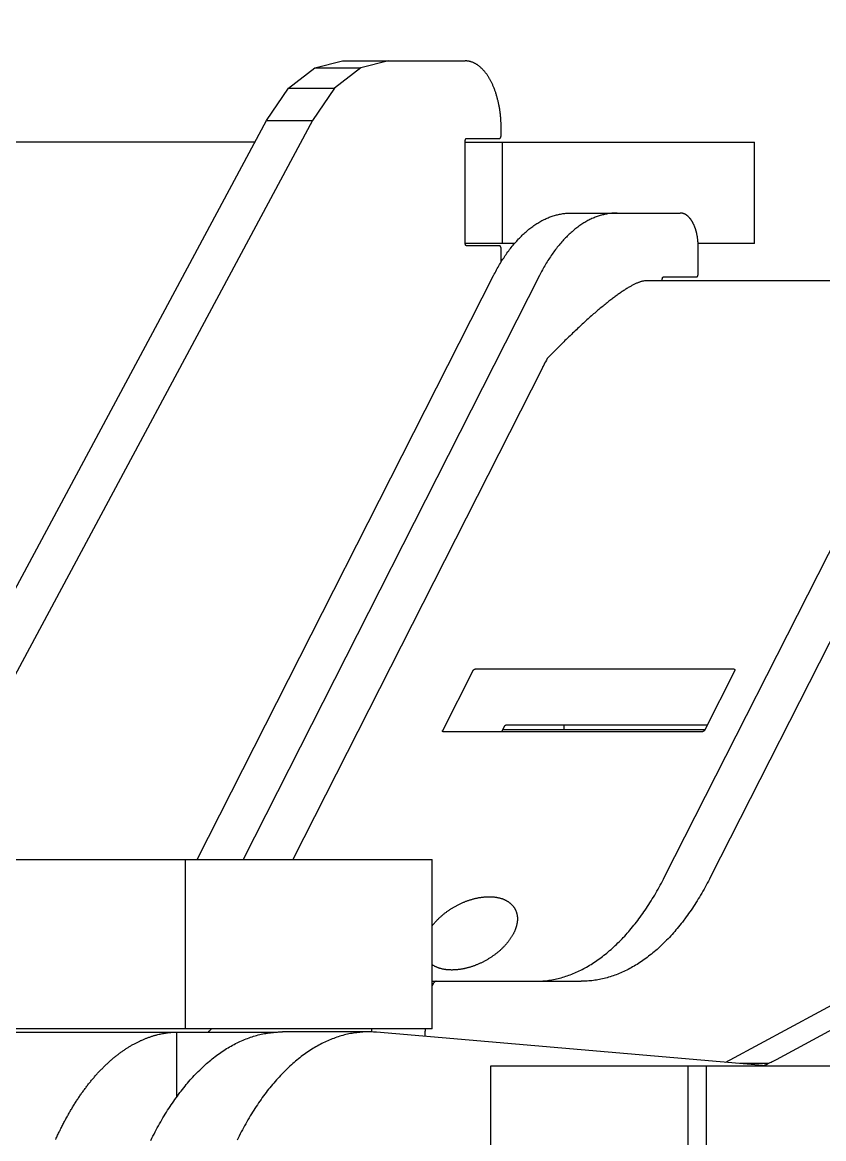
# Model space of a CAD drawing. Header units: millimetres. Extents: x 1084702 to 1166801, y 36632 to 124519.
# Drawn here: x 1098504.1 to 1098622.6, y 57922.3 to 58087.2 of the extents above; entities that cross this region are included whole.
import ezdxf

# ---------------------------------------------------------------- set-up
doc = ezdxf.new("R2010")
doc.units = ezdxf.units.MM
doc.header["$LTSCALE"] = 250
doc.linetypes.add('CENTER', pattern=[3, 2.5, -0.25, 0, -0.25])
doc.layers.get('0').update_dxf_attribs({"color": 255})

# ---------------------------------------------------------------- blocks, each defined once
blk = doc.blocks.new('PK65002M m platform_top')
at = {"linetype": 'Continuous'}
for p, q in [((-10454.72, 3438.67), (-10454.72, 3463.67)), ((-10452.02, 3438.67), (-10452.02, 3463.67)), ((-10422.87, 3457.97), (-10422.87, 3438.67)), ((-10376.48, 3443.27), (-10376.48, 3433.68)), ((-10454.72, 3438.67), (-10516.19, 3438.67)), ((-10502.57, 3417.49), (-10465.04, 3437.77)), ((-10458.26, 3437.77), (-10495.78, 3417.49)), ((-10463.91, 3438.33), (-10459.74, 3438.33)), ((-10463.61, 3438.67), (-10406.02, 3433.71)), ((-10452.02, 3438.67), (-10454.72, 3438.67)), ((-10422.87, 3438.67), (-10452.02, 3438.67)), ((-10414.22, 3433.18), (-10414.22, 3408.18)), ((-10414.22, 3433.18), (-10312.85, 3433.18)), ((-10404.82, 3433.66), (-10392.1, 3433.66)), ((-10283.5, 3433.68), (-10391.37, 3433.68)), ((-10377.8, 3433.18), (-10377.8, 3408.18)), ((-10414.22, 3426.18), (-10436.22, 3426.18)), ((-10500.45, 3321.92), (-10455.36, 3410.76)), ((-10448.57, 3410.76), (-10493.66, 3321.92)), ((-10430.46, 3335.62), (-10393.63, 3408.18)), ((-10430.07, 3321.92), (-10386.29, 3408.18)), ((-10379.51, 3408.18), (-10423.29, 3321.92)), ((-10312.85, 3408.18), (-10414.22, 3408.18)), ((-10396.52, 3299), (-10347.04, 3391.25)), ((-10340.26, 3391.25), (-10389.74, 3299)), ((-10458.94, 3380.26), (-10454.45, 3389.11)), ((-10454.83, 3388.34), (-10425.22, 3388.34)), ((-10424.66, 3388.96), (-10454.52, 3388.96)), ((-10454.08, 3389.32), (-10415.92, 3389.32)), ((-10433.72, 3388.96), (-10433.72, 3388.34)), ((-10424.86, 3388.56), (-10424.47, 3389.32)), ((-10415.78, 3389.11), (-10420.27, 3380.26)), ((-10420.63, 3380.04), (-10458.79, 3380.04)), ((-10493.28, 3322.68), (-10446.53, 3322.68)), ((-10448.39, 3322.12), (-10453.27, 3322.12)), ((-10448.23, 3322.68), (-10448.23, 3322.42)), ((-10453.53, 3321.62), (-10453.53, 3317.67)), ((-10424.42, 3319.9), (-10424.42, 3318)), ((-10461.84, 3317.2), (-10461.84, 3302.2)), ((-10461.84, 3317.2), (-10453.52, 3317.2)), ((-10426.37, 3317.2), (-10419.12, 3317.2)), ((-10424.61, 3317.2), (-10424.61, 3302.2)), ((-10424.16, 3317.5), (-10419.28, 3317.5)), ((-10419.12, 3317.2), (-10419.12, 3301.95)), ((-10434.77, 3312.67), (-10450.88, 3312.67)), ((-10419.12, 3302.2), (-10461.84, 3302.2)), ((-10388.02, 3302.2), (-10338.25, 3302.2)), ((-10424.42, 3301.15), (-10424.42, 3300.2)), ((-10419.28, 3301.65), (-10424.16, 3301.65)), ((-10399.8, 3294.25), (-10396.52, 3299)), ((-10389.74, 3299), (-10396.52, 3299)), ((-10389.74, 3299), (-10393.01, 3294.25)), ((-10403.68, 3291.22), (-10399.8, 3294.25)), ((-10393.01, 3294.25), (-10399.8, 3294.25)), ((-10393.01, 3294.25), (-10396.89, 3291.22)), ((-10407.77, 3290.2), (-10403.68, 3291.22)), ((-10396.89, 3291.22), (-10403.68, 3291.22)), ((-10396.89, 3291.22), (-10400.99, 3290.2)), ((-10400.99, 3290.2), (-10419.12, 3290.2))]:
    blk.add_line(p, q, dxfattribs=at)
for points in [[(-10404.82, 3433.66), (-10404.66, 3433.66), (-10404.43, 3433.66), (-10404.2, 3433.67), (-10403.98, 3433.68), (-10403.75, 3433.7), (-10403.52, 3433.72), (-10403.29, 3433.74), (-10403.07, 3433.77), (-10402.84, 3433.8), (-10402.61, 3433.83), (-10402.39, 3433.87), (-10402.16, 3433.91), (-10401.93, 3433.95), (-10401.71, 3434), (-10401.48, 3434.05), (-10401.25, 3434.11), (-10401.03, 3434.17), (-10400.8, 3434.23), (-10400.58, 3434.3), (-10400.35, 3434.37), (-10400.13, 3434.45), (-10399.9, 3434.52), (-10399.68, 3434.61), (-10399.46, 3434.69), (-10399.23, 3434.78), (-10399.01, 3434.87), (-10398.79, 3434.97), (-10398.57, 3435.07), (-10398.35, 3435.17), (-10398.13, 3435.28), (-10397.91, 3435.39), (-10397.69, 3435.5), (-10397.47, 3435.62), (-10397.25, 3435.74), (-10397.03, 3435.87), (-10396.81, 3435.99), (-10396.59, 3436.13), (-10396.38, 3436.26), (-10396.16, 3436.4), (-10395.95, 3436.54), (-10395.73, 3436.69), (-10395.52, 3436.84), (-10395.3, 3436.99), (-10395.09, 3437.15), (-10394.88, 3437.31), (-10394.67, 3437.47), (-10394.46, 3437.64), (-10394.25, 3437.81), (-10394.04, 3437.98), (-10393.83, 3438.16), (-10393.62, 3438.34), (-10393.42, 3438.52), (-10393.21, 3438.71), (-10393.01, 3438.9), (-10392.8, 3439.09), (-10392.6, 3439.29), (-10392.4, 3439.49), (-10392.2, 3439.69), (-10392, 3439.9), (-10391.8, 3440.11), (-10391.6, 3440.32), (-10391.4, 3440.54), (-10391.21, 3440.76), (-10391.01, 3440.98), (-10390.82, 3441.21), (-10390.62, 3441.43), (-10390.43, 3441.67), (-10390.24, 3441.9), (-10390.05, 3442.14), (-10389.86, 3442.38), (-10389.68, 3442.62), (-10389.49, 3442.87), (-10389.31, 3443.12), (-10389.12, 3443.37), (-10388.94, 3443.63), (-10388.76, 3443.89), (-10388.58, 3444.15), (-10388.4, 3444.42), (-10388.22, 3444.68), (-10388.04, 3444.95), (-10387.87, 3445.23), (-10387.69, 3445.5), (-10387.52, 3445.78), (-10387.35, 3446.07), (-10387.18, 3446.35), (-10387.01, 3446.64), (-10386.84, 3446.93), (-10386.67, 3447.22), (-10386.51, 3447.52), (-10386.34, 3447.82), (-10386.18, 3448.12), (-10386.02, 3448.42), (-10385.86, 3448.73), (-10385.7, 3449.04), (-10385.54, 3449.35), (-10385.39, 3449.66)], [(-10372.66, 3449.68), (-10372.81, 3449.37), (-10372.97, 3449.06), (-10373.13, 3448.75), (-10373.29, 3448.44), (-10373.45, 3448.14), (-10373.61, 3447.84), (-10373.77, 3447.54), (-10373.94, 3447.24), (-10374.11, 3446.95), (-10374.27, 3446.66), (-10374.44, 3446.37), (-10374.61, 3446.08), (-10374.79, 3445.8), (-10374.96, 3445.52), (-10375.13, 3445.24), (-10375.31, 3444.97), (-10375.49, 3444.7), (-10375.67, 3444.43), (-10375.85, 3444.16), (-10376.03, 3443.9), (-10376.21, 3443.64), (-10376.39, 3443.39), (-10376.58, 3443.13), (-10376.76, 3442.88), (-10376.95, 3442.63), (-10377.14, 3442.39), (-10377.33, 3442.15), (-10377.52, 3441.91), (-10377.71, 3441.67), (-10377.9, 3441.44), (-10378.09, 3441.21), (-10378.29, 3440.98), (-10378.48, 3440.76), (-10378.68, 3440.54), (-10378.88, 3440.33), (-10379.07, 3440.11), (-10379.27, 3439.9), (-10379.47, 3439.7), (-10379.67, 3439.49), (-10379.88, 3439.29), (-10380.08, 3439.1), (-10380.28, 3438.9), (-10380.49, 3438.71), (-10380.69, 3438.53), (-10380.9, 3438.34), (-10381.1, 3438.16), (-10381.31, 3437.99), (-10381.52, 3437.81), (-10381.73, 3437.64), (-10381.94, 3437.48), (-10382.15, 3437.31), (-10382.36, 3437.15), (-10382.57, 3437), (-10382.79, 3436.84), (-10383, 3436.7), (-10383.21, 3436.55), (-10383.43, 3436.41), (-10383.64, 3436.27), (-10383.86, 3436.13), (-10384.08, 3436), (-10384.3, 3435.87), (-10384.51, 3435.75), (-10384.73, 3435.63), (-10384.95, 3435.51), (-10385.17, 3435.39), (-10385.39, 3435.28), (-10385.61, 3435.18), (-10385.83, 3435.07), (-10386.05, 3434.97), (-10386.28, 3434.88), (-10386.5, 3434.78), (-10386.72, 3434.7), (-10386.95, 3434.61), (-10387.17, 3434.53), (-10387.39, 3434.45), (-10387.62, 3434.38), (-10387.84, 3434.3), (-10388.07, 3434.24), (-10388.29, 3434.17), (-10388.52, 3434.11), (-10388.75, 3434.06), (-10388.97, 3434.01), (-10389.2, 3433.96), (-10389.43, 3433.91), (-10389.65, 3433.87), (-10389.88, 3433.83), (-10390.11, 3433.8), (-10390.34, 3433.77), (-10390.56, 3433.74), (-10390.79, 3433.72), (-10391.02, 3433.7), (-10391.25, 3433.68), (-10391.48, 3433.67), (-10391.71, 3433.66), (-10391.93, 3433.66), (-10392.1, 3433.66)], [(-10358.61, 3449.53), (-10358.68, 3449.38), (-10358.75, 3449.23), (-10358.82, 3449.08), (-10358.89, 3448.93), (-10358.96, 3448.78), (-10359.03, 3448.64), (-10359.1, 3448.49), (-10359.17, 3448.34), (-10359.24, 3448.2), (-10359.31, 3448.05), (-10359.38, 3447.91), (-10359.45, 3447.76), (-10359.53, 3447.62), (-10359.6, 3447.47), (-10359.67, 3447.33), (-10359.75, 3447.19), (-10359.82, 3447.05), (-10359.89, 3446.91), (-10359.97, 3446.77), (-10360.04, 3446.63), (-10360.12, 3446.49), (-10360.19, 3446.35), (-10360.27, 3446.21), (-10360.35, 3446.07), (-10360.42, 3445.94), (-10360.5, 3445.8), (-10360.58, 3445.66), (-10360.65, 3445.53), (-10360.73, 3445.4), (-10360.81, 3445.26), (-10360.89, 3445.13), (-10360.97, 3445), (-10361.04, 3444.87), (-10361.12, 3444.74), (-10361.2, 3444.61), (-10361.28, 3444.48), (-10361.36, 3444.35), (-10361.44, 3444.22), (-10361.52, 3444.09), (-10361.61, 3443.96), (-10361.69, 3443.84), (-10361.77, 3443.71), (-10361.85, 3443.59), (-10361.93, 3443.46), (-10362.02, 3443.34), (-10362.1, 3443.22), (-10362.18, 3443.1), (-10362.27, 3442.97), (-10362.35, 3442.85), (-10362.43, 3442.73), (-10362.52, 3442.62), (-10362.6, 3442.5), (-10362.69, 3442.38), (-10362.77, 3442.26), (-10362.86, 3442.15), (-10362.94, 3442.03), (-10363.03, 3441.91), (-10363.11, 3441.8), (-10363.2, 3441.69), (-10363.29, 3441.57), (-10363.37, 3441.46), (-10363.46, 3441.35), (-10363.55, 3441.24), (-10363.64, 3441.13), (-10363.73, 3441.02), (-10363.81, 3440.91), (-10363.9, 3440.8), (-10363.99, 3440.7), (-10364.08, 3440.59), (-10364.17, 3440.48), (-10364.26, 3440.38), (-10364.35, 3440.28), (-10364.44, 3440.17), (-10364.53, 3440.07), (-10364.62, 3439.97), (-10364.71, 3439.87), (-10364.8, 3439.77), (-10364.89, 3439.67), (-10364.98, 3439.57), (-10365.08, 3439.47), (-10365.17, 3439.37), (-10365.26, 3439.28), (-10365.35, 3439.18), (-10365.45, 3439.09), (-10365.54, 3438.99), (-10365.63, 3438.9), (-10365.73, 3438.81), (-10365.82, 3438.71), (-10365.91, 3438.62), (-10366.01, 3438.53), (-10366.1, 3438.44), (-10366.19, 3438.35), (-10366.29, 3438.27), (-10366.38, 3438.18), (-10366.48, 3438.09), (-10366.57, 3438.01), (-10366.67, 3437.92), (-10366.77, 3437.84), (-10366.86, 3437.76), (-10366.96, 3437.67), (-10367.05, 3437.59), (-10367.15, 3437.51), (-10367.25, 3437.43), (-10367.34, 3437.35), (-10367.44, 3437.27), (-10367.54, 3437.2), (-10367.63, 3437.12), (-10367.73, 3437.04), (-10367.83, 3436.97), (-10367.93, 3436.89), (-10368.03, 3436.82), (-10368.12, 3436.75), (-10368.22, 3436.67), (-10368.32, 3436.6), (-10368.42, 3436.53), (-10368.52, 3436.46), (-10368.62, 3436.4), (-10368.72, 3436.33), (-10368.82, 3436.26), (-10368.92, 3436.19), (-10369.02, 3436.13), (-10369.12, 3436.06), (-10369.22, 3436), (-10369.32, 3435.94), (-10369.42, 3435.88), (-10369.52, 3435.82), (-10369.62, 3435.75), (-10369.72, 3435.7), (-10369.82, 3435.64), (-10369.92, 3435.58), (-10370.02, 3435.52), (-10370.12, 3435.47), (-10370.22, 3435.41), (-10370.33, 3435.36), (-10370.43, 3435.3), (-10370.53, 3435.25), (-10370.63, 3435.2), (-10370.73, 3435.15), (-10370.83, 3435.1), (-10370.94, 3435.05), (-10371.04, 3435), (-10371.14, 3434.95), (-10371.24, 3434.91), (-10371.35, 3434.86), (-10371.45, 3434.81), (-10371.55, 3434.77), (-10371.66, 3434.73), (-10371.76, 3434.69), (-10371.86, 3434.64), (-10371.97, 3434.6), (-10372.07, 3434.56), (-10372.17, 3434.52), (-10372.28, 3434.49), (-10372.38, 3434.45), (-10372.49, 3434.41), (-10372.59, 3434.38), (-10372.69, 3434.34), (-10372.8, 3434.31)], [(-10465.04, 3437.77), (-10464.85, 3437.87), (-10464.67, 3437.97), (-10464.48, 3438.06), (-10464.29, 3438.16), (-10464.1, 3438.25), (-10463.91, 3438.33)], [(-10463.91, 3438.33), (-10463.78, 3438.4), (-10463.65, 3438.46), (-10463.52, 3438.52), (-10463.4, 3438.58), (-10463.28, 3438.64)], [(-10457.53, 3438.14), (-10457.69, 3438.06), (-10457.88, 3437.97), (-10458.07, 3437.87), (-10458.26, 3437.77)], [(-10413.18, 3433.18), (-10413.18, 3433.26), (-10413.17, 3433.38), (-10413.17, 3433.51), (-10413.16, 3433.63), (-10413.15, 3433.76), (-10413.15, 3433.88), (-10413.14, 3434.01), (-10413.14, 3434.13), (-10413.13, 3434.26), (-10413.13, 3434.32)], [(-10373.53, 3434.1), (-10373.71, 3434.05), (-10373.88, 3434.01), (-10374.04, 3433.97), (-10374.2, 3433.94), (-10374.36, 3433.9), (-10374.52, 3433.87), (-10374.67, 3433.85), (-10374.83, 3433.82), (-10374.98, 3433.79), (-10375.14, 3433.77), (-10375.29, 3433.75), (-10375.44, 3433.73), (-10375.59, 3433.72), (-10375.74, 3433.71), (-10375.89, 3433.7), (-10376.04, 3433.69), (-10376.19, 3433.68), (-10376.33, 3433.68), (-10376.48, 3433.68)], [(-10372.8, 3434.31), (-10372.9, 3434.28), (-10373.01, 3434.24), (-10373.11, 3434.21), (-10373.22, 3434.18), (-10373.32, 3434.15), (-10373.43, 3434.12), (-10373.53, 3434.1)], [(-10406.02, 3433.71), (-10405.8, 3433.69), (-10405.57, 3433.68), (-10405.34, 3433.67), (-10405.11, 3433.66), (-10404.89, 3433.66), (-10404.82, 3433.66)], [(-10405.28, 3433.66), (-10405.29, 3433.51), (-10405.29, 3433.39), (-10405.3, 3433.27), (-10405.3, 3433.18)], [(-10381.65, 3433.18), (-10381.64, 3433.19), (-10381.55, 3433.27), (-10381.46, 3433.36), (-10381.37, 3433.44), (-10381.28, 3433.53), (-10381.19, 3433.61), (-10381.11, 3433.68)], [(-10455.36, 3410.76), (-10455.2, 3411.07), (-10455.04, 3411.38), (-10454.88, 3411.68), (-10454.71, 3411.98), (-10454.55, 3412.28), (-10454.39, 3412.58), (-10454.22, 3412.87), (-10454.05, 3413.16), (-10453.88, 3413.45), (-10453.71, 3413.73), (-10453.54, 3414.01), (-10453.37, 3414.29), (-10453.2, 3414.57), (-10453.02, 3414.84), (-10452.84, 3415.11), (-10452.67, 3415.38), (-10452.49, 3415.65), (-10452.31, 3415.91), (-10452.12, 3416.17), (-10451.94, 3416.42), (-10451.76, 3416.68), (-10451.57, 3416.93), (-10451.39, 3417.17), (-10451.2, 3417.42), (-10451.01, 3417.66), (-10450.82, 3417.9), (-10450.63, 3418.13), (-10450.44, 3418.36), (-10450.25, 3418.59), (-10450.06, 3418.82), (-10449.86, 3419.04), (-10449.67, 3419.26), (-10449.47, 3419.48), (-10449.27, 3419.69), (-10449.07, 3419.9), (-10448.87, 3420.11), (-10448.67, 3420.31), (-10448.47, 3420.51), (-10448.27, 3420.71), (-10448.07, 3420.9), (-10447.86, 3421.09), (-10447.66, 3421.28), (-10447.45, 3421.46), (-10447.25, 3421.64), (-10447.04, 3421.82), (-10446.83, 3421.99), (-10446.62, 3422.16), (-10446.41, 3422.33), (-10446.2, 3422.49), (-10445.99, 3422.65), (-10445.78, 3422.81), (-10445.57, 3422.96), (-10445.35, 3423.11), (-10445.14, 3423.26), (-10444.93, 3423.4), (-10444.71, 3423.54), (-10444.5, 3423.68), (-10444.28, 3423.81), (-10444.06, 3423.94), (-10443.84, 3424.06), (-10443.63, 3424.18), (-10443.41, 3424.3), (-10443.19, 3424.42), (-10442.97, 3424.53), (-10442.75, 3424.64), (-10442.53, 3424.74), (-10442.31, 3424.84), (-10442.09, 3424.94), (-10441.86, 3425.03), (-10441.64, 3425.12), (-10441.42, 3425.21), (-10441.19, 3425.29), (-10440.97, 3425.37), (-10440.75, 3425.44), (-10440.52, 3425.51), (-10440.3, 3425.58), (-10440.07, 3425.65), (-10439.85, 3425.71), (-10439.62, 3425.76), (-10439.4, 3425.82), (-10439.17, 3425.87), (-10438.94, 3425.91), (-10438.72, 3425.95), (-10438.49, 3425.99), (-10438.27, 3426.03), (-10438.04, 3426.06), (-10437.81, 3426.09), (-10437.58, 3426.11), (-10437.36, 3426.13), (-10437.13, 3426.15), (-10436.9, 3426.16), (-10436.68, 3426.17), (-10436.45, 3426.17), (-10436.22, 3426.18)], [(-10429.44, 3426.18), (-10429.66, 3426.17), (-10429.89, 3426.17), (-10430.12, 3426.16), (-10430.34, 3426.15), (-10430.57, 3426.13), (-10430.8, 3426.11), (-10431.02, 3426.09), (-10431.25, 3426.06), (-10431.48, 3426.03), (-10431.7, 3425.99), (-10431.93, 3425.95), (-10432.15, 3425.91), (-10432.38, 3425.87), (-10432.61, 3425.82), (-10432.83, 3425.76), (-10433.06, 3425.71), (-10433.28, 3425.65), (-10433.51, 3425.58), (-10433.73, 3425.52), (-10433.95, 3425.44), (-10434.18, 3425.37), (-10434.4, 3425.29), (-10434.62, 3425.21), (-10434.84, 3425.12), (-10435.07, 3425.03), (-10435.29, 3424.94), (-10435.51, 3424.85), (-10435.73, 3424.75), (-10435.95, 3424.64), (-10436.17, 3424.53), (-10436.39, 3424.42), (-10436.61, 3424.31), (-10436.83, 3424.19), (-10437.05, 3424.07), (-10437.26, 3423.95), (-10437.48, 3423.82), (-10437.7, 3423.68), (-10437.91, 3423.55), (-10438.13, 3423.41), (-10438.34, 3423.27), (-10438.56, 3423.12), (-10438.77, 3422.97), (-10438.98, 3422.82), (-10439.19, 3422.66), (-10439.4, 3422.5), (-10439.61, 3422.34), (-10439.82, 3422.17), (-10440.03, 3422), (-10440.24, 3421.83), (-10440.45, 3421.65), (-10440.65, 3421.47), (-10440.86, 3421.29), (-10441.07, 3421.1), (-10441.27, 3420.91), (-10441.47, 3420.72), (-10441.67, 3420.52), (-10441.88, 3420.32), (-10442.08, 3420.12), (-10442.28, 3419.91), (-10442.47, 3419.7), (-10442.67, 3419.49), (-10442.87, 3419.27), (-10443.06, 3419.05), (-10443.26, 3418.83), (-10443.45, 3418.61), (-10443.65, 3418.38), (-10443.84, 3418.15), (-10444.03, 3417.91), (-10444.22, 3417.67), (-10444.41, 3417.43), (-10444.59, 3417.19), (-10444.78, 3416.94), (-10444.97, 3416.69), (-10445.15, 3416.43), (-10445.33, 3416.18), (-10445.51, 3415.92), (-10445.69, 3415.66), (-10445.87, 3415.39), (-10446.05, 3415.12), (-10446.23, 3414.85), (-10446.41, 3414.58), (-10446.58, 3414.3), (-10446.75, 3414.02), (-10446.92, 3413.74), (-10447.1, 3413.45), (-10447.26, 3413.16), (-10447.43, 3412.87), (-10447.6, 3412.58), (-10447.77, 3412.28), (-10447.93, 3411.98), (-10448.09, 3411.68), (-10448.25, 3411.38), (-10448.41, 3411.07), (-10448.57, 3410.76)], [(-10414.83, 3426.18), (-10414.81, 3426.18), (-10414.79, 3426.18), (-10414.77, 3426.18), (-10414.74, 3426.19), (-10414.72, 3426.2), (-10414.7, 3426.21), (-10414.68, 3426.22), (-10414.65, 3426.23), (-10414.63, 3426.24), (-10414.61, 3426.26), (-10414.59, 3426.28), (-10414.57, 3426.3), (-10414.54, 3426.32), (-10414.52, 3426.34), (-10414.5, 3426.36), (-10414.48, 3426.39), (-10414.46, 3426.42), (-10414.43, 3426.44), (-10414.41, 3426.47), (-10414.39, 3426.51), (-10414.37, 3426.54), (-10414.35, 3426.58), (-10414.33, 3426.61), (-10414.31, 3426.65), (-10414.28, 3426.69), (-10414.26, 3426.73), (-10414.24, 3426.78), (-10414.22, 3426.82), (-10414.22, 3426.83)], [(-10426.45, 3415.47), (-10426.47, 3415.5), (-10426.5, 3415.56), (-10426.53, 3415.61), (-10426.55, 3415.67), (-10426.58, 3415.73), (-10426.6, 3415.79), (-10426.62, 3415.85), (-10426.65, 3415.91), (-10426.67, 3415.97), (-10426.69, 3416.03), (-10426.7, 3416.09), (-10426.72, 3416.15), (-10426.74, 3416.22), (-10426.75, 3416.28), (-10426.76, 3416.35), (-10426.77, 3416.41), (-10426.78, 3416.48), (-10426.79, 3416.54), (-10426.8, 3416.61), (-10426.81, 3416.68), (-10426.81, 3416.75), (-10426.81, 3416.81), (-10426.82, 3416.88), (-10426.82, 3416.95), (-10426.82, 3417.02), (-10426.81, 3417.09), (-10426.81, 3417.16), (-10426.81, 3417.23), (-10426.8, 3417.3), (-10426.79, 3417.38), (-10426.78, 3417.45), (-10426.77, 3417.52), (-10426.76, 3417.59), (-10426.75, 3417.66), (-10426.74, 3417.73), (-10426.72, 3417.81), (-10426.7, 3417.88), (-10426.69, 3417.95), (-10426.67, 3418.02), (-10426.65, 3418.1), (-10426.62, 3418.17), (-10426.6, 3418.25), (-10426.58, 3418.32), (-10426.55, 3418.4), (-10426.52, 3418.47), (-10426.5, 3418.55), (-10426.47, 3418.62), (-10426.43, 3418.7), (-10426.4, 3418.77), (-10426.37, 3418.85), (-10426.33, 3418.92), (-10426.3, 3419), (-10426.26, 3419.08), (-10426.22, 3419.15), (-10426.18, 3419.23), (-10426.14, 3419.3), (-10426.1, 3419.38), (-10426.06, 3419.45), (-10426.01, 3419.53), (-10425.96, 3419.6), (-10425.92, 3419.68), (-10425.87, 3419.75), (-10425.82, 3419.83), (-10425.77, 3419.9), (-10425.72, 3419.97), (-10425.67, 3420.05), (-10425.61, 3420.12), (-10425.56, 3420.2), (-10425.5, 3420.27), (-10425.45, 3420.34), (-10425.39, 3420.42), (-10425.33, 3420.49), (-10425.27, 3420.56), (-10425.21, 3420.63), (-10425.15, 3420.7), (-10425.08, 3420.78), (-10425.02, 3420.85), (-10424.96, 3420.92), (-10424.89, 3420.99), (-10424.82, 3421.06), (-10424.75, 3421.13), (-10424.69, 3421.2), (-10424.62, 3421.27), (-10424.54, 3421.34), (-10424.47, 3421.41), (-10424.4, 3421.47), (-10424.33, 3421.54), (-10424.25, 3421.61), (-10424.17, 3421.68), (-10424.1, 3421.74), (-10424.02, 3421.81), (-10423.94, 3421.87), (-10423.86, 3421.94), (-10423.78, 3422), (-10423.7, 3422.07), (-10423.62, 3422.13), (-10423.54, 3422.19), (-10423.46, 3422.25), (-10423.38, 3422.31), (-10423.29, 3422.37), (-10423.21, 3422.43), (-10423.12, 3422.49), (-10423.04, 3422.55), (-10422.95, 3422.61), (-10422.87, 3422.66), (-10422.78, 3422.72), (-10422.69, 3422.77), (-10422.61, 3422.83), (-10422.52, 3422.88), (-10422.43, 3422.94), (-10422.34, 3422.99), (-10422.25, 3423.04), (-10422.16, 3423.09), (-10422.07, 3423.14), (-10421.97, 3423.19), (-10421.88, 3423.24), (-10421.79, 3423.29), (-10421.7, 3423.34), (-10421.6, 3423.38), (-10421.51, 3423.43), (-10421.41, 3423.48), (-10421.32, 3423.52), (-10421.23, 3423.56), (-10421.13, 3423.61), (-10421.03, 3423.65), (-10420.94, 3423.69), (-10420.84, 3423.73), (-10420.75, 3423.77), (-10420.65, 3423.8), (-10420.56, 3423.84), (-10420.46, 3423.88), (-10420.37, 3423.91), (-10420.27, 3423.94), (-10420.18, 3423.98), (-10420.08, 3424.01), (-10419.98, 3424.04), (-10419.89, 3424.07), (-10419.79, 3424.1), (-10419.7, 3424.13), (-10419.6, 3424.16), (-10419.5, 3424.18), (-10419.41, 3424.21), (-10419.31, 3424.23), (-10419.21, 3424.26), (-10419.12, 3424.28), (-10419.02, 3424.3), (-10418.93, 3424.32), (-10418.83, 3424.34), (-10418.74, 3424.36), (-10418.64, 3424.38), (-10418.55, 3424.39), (-10418.45, 3424.41), (-10418.36, 3424.42), (-10418.26, 3424.44), (-10418.17, 3424.45), (-10418.08, 3424.46), (-10417.98, 3424.47), (-10417.89, 3424.48), (-10417.8, 3424.49), (-10417.71, 3424.49), (-10417.62, 3424.5), (-10417.53, 3424.51), (-10417.44, 3424.51), (-10417.35, 3424.51), (-10417.26, 3424.51), (-10417.17, 3424.52), (-10417.08, 3424.52), (-10417, 3424.51), (-10416.91, 3424.51), (-10416.82, 3424.51), (-10416.74, 3424.5), (-10416.65, 3424.5), (-10416.56, 3424.49), (-10416.48, 3424.48), (-10416.4, 3424.48), (-10416.31, 3424.47), (-10416.23, 3424.46), (-10416.15, 3424.44), (-10416.07, 3424.43), (-10415.99, 3424.42), (-10415.91, 3424.4), (-10415.83, 3424.39), (-10415.75, 3424.37), (-10415.67, 3424.35), (-10415.6, 3424.33), (-10415.52, 3424.31), (-10415.45, 3424.29), (-10415.37, 3424.27), (-10415.3, 3424.25), (-10415.23, 3424.22), (-10415.16, 3424.2), (-10415.09, 3424.17), (-10415.02, 3424.15), (-10414.95, 3424.12), (-10414.89, 3424.09), (-10414.82, 3424.06), (-10414.76, 3424.03), (-10414.69, 3424), (-10414.63, 3423.97)], [(-10414.63, 3423.97), (-10414.57, 3423.93), (-10414.5, 3423.9), (-10414.44, 3423.86), (-10414.39, 3423.83), (-10414.33, 3423.79)], [(-10414.33, 3423.79), (-10414.27, 3423.75), (-10414.22, 3423.71)], [(-10414.22, 3418), (-10414.27, 3417.93), (-10414.33, 3417.86), (-10414.39, 3417.78), (-10414.45, 3417.71), (-10414.51, 3417.64), (-10414.57, 3417.57), (-10414.63, 3417.49), (-10414.69, 3417.42), (-10414.76, 3417.35), (-10414.82, 3417.28), (-10414.89, 3417.21), (-10414.95, 3417.14), (-10415.02, 3417.07), (-10415.09, 3417), (-10415.16, 3416.93), (-10415.23, 3416.86), (-10415.3, 3416.79), (-10415.38, 3416.73), (-10415.45, 3416.66), (-10415.53, 3416.59), (-10415.6, 3416.52), (-10415.68, 3416.46), (-10415.76, 3416.39), (-10415.83, 3416.33), (-10415.91, 3416.26), (-10415.99, 3416.2), (-10416.07, 3416.13), (-10416.15, 3416.07), (-10416.24, 3416.01), (-10416.32, 3415.95), (-10416.4, 3415.89), (-10416.48, 3415.82), (-10416.57, 3415.77), (-10416.65, 3415.71), (-10416.74, 3415.65), (-10416.82, 3415.59), (-10416.91, 3415.53), (-10417, 3415.48), (-10417.08, 3415.42), (-10417.17, 3415.37), (-10417.26, 3415.32), (-10417.35, 3415.26), (-10417.44, 3415.21), (-10417.53, 3415.16), (-10417.62, 3415.11), (-10417.71, 3415.06), (-10417.8, 3415.01), (-10417.89, 3414.96), (-10417.99, 3414.91), (-10418.08, 3414.86), (-10418.17, 3414.81), (-10418.27, 3414.77), (-10418.36, 3414.72), (-10418.46, 3414.68), (-10418.55, 3414.64), (-10418.65, 3414.59), (-10418.74, 3414.55), (-10418.84, 3414.51), (-10418.93, 3414.47), (-10419.03, 3414.43), (-10419.12, 3414.4), (-10419.22, 3414.36), (-10419.31, 3414.32), (-10419.41, 3414.29), (-10419.5, 3414.25), (-10419.6, 3414.22), (-10419.7, 3414.19), (-10419.79, 3414.16), (-10419.89, 3414.13), (-10419.98, 3414.1), (-10420.08, 3414.07), (-10420.18, 3414.04), (-10420.27, 3414.02), (-10420.37, 3413.99), (-10420.47, 3413.97), (-10420.56, 3413.94), (-10420.66, 3413.92), (-10420.75, 3413.9), (-10420.85, 3413.88), (-10420.95, 3413.86), (-10421.04, 3413.84), (-10421.14, 3413.82), (-10421.23, 3413.81), (-10421.33, 3413.79), (-10421.42, 3413.78), (-10421.51, 3413.76), (-10421.61, 3413.75), (-10421.7, 3413.74), (-10421.79, 3413.73), (-10421.89, 3413.72), (-10421.98, 3413.71), (-10422.07, 3413.7), (-10422.16, 3413.7), (-10422.25, 3413.69), (-10422.34, 3413.69), (-10422.43, 3413.69), (-10422.52, 3413.68), (-10422.6, 3413.68), (-10422.69, 3413.68), (-10422.78, 3413.68), (-10422.87, 3413.69), (-10422.95, 3413.69), (-10423.04, 3413.69), (-10423.13, 3413.7), (-10423.21, 3413.71), (-10423.3, 3413.71), (-10423.38, 3413.72), (-10423.46, 3413.73), (-10423.55, 3413.74), (-10423.63, 3413.75), (-10423.71, 3413.77), (-10423.79, 3413.78), (-10423.87, 3413.8), (-10423.95, 3413.81), (-10424.03, 3413.83), (-10424.1, 3413.85), (-10424.18, 3413.87), (-10424.25, 3413.88), (-10424.33, 3413.91), (-10424.4, 3413.93), (-10424.47, 3413.95), (-10424.55, 3413.97), (-10424.62, 3414), (-10424.69, 3414.02), (-10424.75, 3414.05), (-10424.82, 3414.08), (-10424.89, 3414.11), (-10424.96, 3414.14), (-10425.02, 3414.17), (-10425.09, 3414.2), (-10425.15, 3414.23), (-10425.21, 3414.27), (-10425.27, 3414.3), (-10425.33, 3414.34), (-10425.39, 3414.37), (-10425.45, 3414.41)], [(-10425.45, 3414.41), (-10425.51, 3414.45), (-10425.56, 3414.49), (-10425.62, 3414.52), (-10425.67, 3414.57), (-10425.72, 3414.61), (-10425.77, 3414.65), (-10425.82, 3414.69), (-10425.87, 3414.74), (-10425.92, 3414.78), (-10425.97, 3414.83), (-10426.01, 3414.88), (-10426.06, 3414.92), (-10426.1, 3414.97), (-10426.14, 3415.02), (-10426.18, 3415.07), (-10426.22, 3415.12), (-10426.26, 3415.17), (-10426.3, 3415.23), (-10426.34, 3415.28), (-10426.37, 3415.33), (-10426.4, 3415.39), (-10426.44, 3415.44), (-10426.45, 3415.47)], [(-10454.45, 3389.11), (-10454.44, 3389.11), (-10454.44, 3389.12), (-10454.44, 3389.13), (-10454.43, 3389.13), (-10454.43, 3389.14), (-10454.42, 3389.15), (-10454.42, 3389.15), (-10454.41, 3389.16), (-10454.41, 3389.17), (-10454.4, 3389.17), (-10454.4, 3389.18), (-10454.39, 3389.18), (-10454.38, 3389.19), (-10454.38, 3389.2), (-10454.37, 3389.2), (-10454.36, 3389.21), (-10454.36, 3389.21), (-10454.35, 3389.22), (-10454.34, 3389.23), (-10454.34, 3389.23), (-10454.33, 3389.24), (-10454.32, 3389.24), (-10454.31, 3389.25), (-10454.31, 3389.25), (-10454.3, 3389.26), (-10454.29, 3389.26), (-10454.28, 3389.27), (-10454.27, 3389.27), (-10454.27, 3389.28), (-10454.26, 3389.28), (-10454.25, 3389.28), (-10454.24, 3389.29), (-10454.23, 3389.29), (-10454.22, 3389.29), (-10454.22, 3389.3), (-10454.21, 3389.3), (-10454.2, 3389.3), (-10454.19, 3389.31), (-10454.18, 3389.31), (-10454.17, 3389.31), (-10454.16, 3389.31), (-10454.16, 3389.31), (-10454.15, 3389.32), (-10454.14, 3389.32), (-10454.13, 3389.32), (-10454.12, 3389.32), (-10454.11, 3389.32), (-10454.11, 3389.32), (-10454.1, 3389.32), (-10454.09, 3389.32), (-10454.08, 3389.32)], [(-10425.22, 3388.34), (-10425.21, 3388.34), (-10425.21, 3388.34), (-10425.2, 3388.34), (-10425.19, 3388.35), (-10425.18, 3388.35), (-10425.17, 3388.35), (-10425.17, 3388.35), (-10425.16, 3388.35), (-10425.15, 3388.35), (-10425.14, 3388.35), (-10425.13, 3388.36), (-10425.12, 3388.36), (-10425.12, 3388.36), (-10425.11, 3388.36), (-10425.1, 3388.37), (-10425.09, 3388.37), (-10425.08, 3388.37), (-10425.07, 3388.38), (-10425.06, 3388.38), (-10425.06, 3388.38), (-10425.05, 3388.39), (-10425.04, 3388.39), (-10425.03, 3388.4), (-10425.02, 3388.4), (-10425.01, 3388.4), (-10425.01, 3388.41), (-10425, 3388.41), (-10424.99, 3388.42), (-10424.98, 3388.42), (-10424.98, 3388.43), (-10424.97, 3388.44), (-10424.96, 3388.44), (-10424.95, 3388.45), (-10424.95, 3388.45), (-10424.94, 3388.46), (-10424.93, 3388.46), (-10424.93, 3388.47), (-10424.92, 3388.48), (-10424.92, 3388.48), (-10424.91, 3388.49), (-10424.9, 3388.49), (-10424.9, 3388.5), (-10424.89, 3388.51), (-10424.89, 3388.51), (-10424.88, 3388.52), (-10424.88, 3388.53), (-10424.87, 3388.53), (-10424.87, 3388.54), (-10424.87, 3388.55), (-10424.86, 3388.55), (-10424.86, 3388.56)], [(-10415.92, 3389.32), (-10415.91, 3389.32), (-10415.9, 3389.32), (-10415.9, 3389.32), (-10415.89, 3389.32), (-10415.88, 3389.32), (-10415.88, 3389.32), (-10415.87, 3389.32), (-10415.86, 3389.32), (-10415.85, 3389.31), (-10415.85, 3389.31), (-10415.84, 3389.31), (-10415.84, 3389.31), (-10415.83, 3389.31), (-10415.82, 3389.3), (-10415.82, 3389.3), (-10415.81, 3389.3), (-10415.81, 3389.29), (-10415.8, 3389.29), (-10415.8, 3389.29), (-10415.79, 3389.28), (-10415.79, 3389.28), (-10415.78, 3389.28), (-10415.78, 3389.27), (-10415.78, 3389.27), (-10415.77, 3389.26), (-10415.77, 3389.26), (-10415.77, 3389.25), (-10415.77, 3389.25)], [(-10415.77, 3389.25), (-10415.77, 3389.25), (-10415.76, 3389.24), (-10415.76, 3389.24), (-10415.76, 3389.23), (-10415.76, 3389.23), (-10415.76, 3389.22), (-10415.75, 3389.21), (-10415.75, 3389.21), (-10415.75, 3389.2), (-10415.75, 3389.2), (-10415.75, 3389.19), (-10415.75, 3389.18), (-10415.75, 3389.18), (-10415.75, 3389.17), (-10415.76, 3389.17), (-10415.76, 3389.16), (-10415.76, 3389.15), (-10415.76, 3389.15), (-10415.76, 3389.14), (-10415.76, 3389.13), (-10415.77, 3389.13), (-10415.77, 3389.12), (-10415.77, 3389.11), (-10415.78, 3389.11)], [(-10458.95, 3380.11), (-10458.95, 3380.12), (-10458.95, 3380.12), (-10458.95, 3380.13), (-10458.95, 3380.13), (-10458.96, 3380.14), (-10458.96, 3380.15), (-10458.96, 3380.15), (-10458.96, 3380.16), (-10458.96, 3380.16), (-10458.96, 3380.17), (-10458.96, 3380.18), (-10458.96, 3380.18), (-10458.96, 3380.19), (-10458.96, 3380.19), (-10458.96, 3380.2), (-10458.96, 3380.21), (-10458.95, 3380.21), (-10458.95, 3380.22), (-10458.95, 3380.23), (-10458.95, 3380.23), (-10458.95, 3380.24), (-10458.94, 3380.25), (-10458.94, 3380.25), (-10458.94, 3380.26)], [(-10458.79, 3380.04), (-10458.8, 3380.04), (-10458.81, 3380.04), (-10458.82, 3380.04), (-10458.82, 3380.04), (-10458.83, 3380.05), (-10458.84, 3380.05), (-10458.84, 3380.05), (-10458.85, 3380.05), (-10458.86, 3380.05), (-10458.86, 3380.05), (-10458.87, 3380.06), (-10458.88, 3380.06), (-10458.88, 3380.06), (-10458.89, 3380.06), (-10458.89, 3380.07), (-10458.9, 3380.07), (-10458.91, 3380.07), (-10458.91, 3380.08), (-10458.91, 3380.08), (-10458.92, 3380.08), (-10458.92, 3380.09), (-10458.93, 3380.09), (-10458.93, 3380.1), (-10458.94, 3380.1), (-10458.94, 3380.1), (-10458.94, 3380.11), (-10458.94, 3380.11), (-10458.95, 3380.11)], [(-10420.27, 3380.26), (-10420.27, 3380.25), (-10420.27, 3380.25), (-10420.28, 3380.24), (-10420.28, 3380.23), (-10420.29, 3380.23), (-10420.29, 3380.22), (-10420.3, 3380.21), (-10420.3, 3380.21), (-10420.31, 3380.2), (-10420.31, 3380.19), (-10420.32, 3380.19), (-10420.32, 3380.18), (-10420.33, 3380.18), (-10420.34, 3380.17), (-10420.34, 3380.16), (-10420.35, 3380.16), (-10420.36, 3380.15), (-10420.36, 3380.15), (-10420.37, 3380.14), (-10420.38, 3380.13), (-10420.38, 3380.13), (-10420.39, 3380.12), (-10420.4, 3380.12), (-10420.41, 3380.11), (-10420.41, 3380.11), (-10420.42, 3380.1), (-10420.43, 3380.1), (-10420.44, 3380.1), (-10420.45, 3380.09), (-10420.45, 3380.09), (-10420.46, 3380.08), (-10420.47, 3380.08), (-10420.48, 3380.08), (-10420.49, 3380.07), (-10420.5, 3380.07), (-10420.51, 3380.07), (-10420.51, 3380.06), (-10420.52, 3380.06), (-10420.53, 3380.06), (-10420.54, 3380.06), (-10420.55, 3380.05), (-10420.56, 3380.05), (-10420.57, 3380.05), (-10420.57, 3380.05), (-10420.58, 3380.05), (-10420.59, 3380.05), (-10420.6, 3380.04), (-10420.61, 3380.04), (-10420.61, 3380.04), (-10420.62, 3380.04), (-10420.63, 3380.04)], [(-10431.24, 3334.16), (-10431.11, 3334.4), (-10430.98, 3334.64), (-10430.84, 3334.88), (-10430.71, 3335.13), (-10430.59, 3335.37), (-10430.46, 3335.62)], [(-10439.91, 3326.05), (-10439.77, 3326.17), (-10439.62, 3326.29), (-10439.47, 3326.41), (-10439.32, 3326.53), (-10439.17, 3326.66), (-10439.02, 3326.78), (-10438.87, 3326.91), (-10438.71, 3327.05), (-10438.56, 3327.18), (-10438.4, 3327.31), (-10438.24, 3327.45), (-10438.08, 3327.59), (-10437.92, 3327.73), (-10437.76, 3327.88), (-10437.59, 3328.02), (-10437.43, 3328.17), (-10437.26, 3328.32), (-10437.09, 3328.47), (-10436.92, 3328.62), (-10436.75, 3328.78), (-10436.58, 3328.94), (-10436.41, 3329.09), (-10436.24, 3329.26), (-10436.06, 3329.42), (-10435.88, 3329.58), (-10435.71, 3329.75), (-10435.53, 3329.92), (-10435.35, 3330.09), (-10435.16, 3330.26), (-10434.98, 3330.44), (-10434.8, 3330.62), (-10434.61, 3330.8), (-10434.42, 3330.98), (-10434.23, 3331.16), (-10434.04, 3331.35), (-10433.85, 3331.53), (-10433.66, 3331.72), (-10433.47, 3331.91), (-10433.27, 3332.11), (-10433.07, 3332.3), (-10432.88, 3332.5), (-10432.68, 3332.7), (-10432.48, 3332.9), (-10432.27, 3333.11), (-10432.07, 3333.31), (-10431.86, 3333.52), (-10431.66, 3333.73), (-10431.45, 3333.94), (-10431.24, 3334.16)], [(-10445.43, 3322.73), (-10445.35, 3322.74), (-10445.28, 3322.76), (-10445.2, 3322.78), (-10445.12, 3322.81), (-10445.03, 3322.83), (-10444.95, 3322.86), (-10444.87, 3322.89), (-10444.78, 3322.92), (-10444.69, 3322.95), (-10444.6, 3322.99), (-10444.51, 3323.03), (-10444.42, 3323.06), (-10444.32, 3323.11), (-10444.23, 3323.15), (-10444.13, 3323.2), (-10444.03, 3323.24), (-10443.93, 3323.3), (-10443.83, 3323.35), (-10443.73, 3323.4), (-10443.63, 3323.46), (-10443.52, 3323.52), (-10443.42, 3323.58), (-10443.31, 3323.64), (-10443.2, 3323.7), (-10443.09, 3323.77), (-10442.98, 3323.84), (-10442.86, 3323.91), (-10442.75, 3323.98), (-10442.63, 3324.05), (-10442.52, 3324.13), (-10442.4, 3324.21), (-10442.28, 3324.29), (-10442.16, 3324.37), (-10442.04, 3324.45), (-10441.91, 3324.54), (-10441.79, 3324.62), (-10441.66, 3324.71), (-10441.54, 3324.8), (-10441.41, 3324.9), (-10441.28, 3324.99), (-10441.15, 3325.09), (-10441.02, 3325.19), (-10440.88, 3325.29), (-10440.75, 3325.39), (-10440.61, 3325.5), (-10440.47, 3325.6), (-10440.34, 3325.71), (-10440.2, 3325.82), (-10440.06, 3325.93), (-10439.91, 3326.05)], [(-10453.27, 3322.12), (-10453.28, 3322.12), (-10453.28, 3322.12), (-10453.29, 3322.12), (-10453.3, 3322.12), (-10453.3, 3322.12), (-10453.31, 3322.12), (-10453.32, 3322.11), (-10453.32, 3322.11), (-10453.33, 3322.11), (-10453.34, 3322.11), (-10453.35, 3322.1), (-10453.35, 3322.1), (-10453.36, 3322.09), (-10453.37, 3322.09), (-10453.37, 3322.08), (-10453.38, 3322.08), (-10453.39, 3322.07), (-10453.39, 3322.07), (-10453.4, 3322.06), (-10453.4, 3322.05), (-10453.41, 3322.05), (-10453.42, 3322.04), (-10453.42, 3322.03), (-10453.43, 3322.02), (-10453.43, 3322.01), (-10453.44, 3322), (-10453.44, 3322), (-10453.45, 3321.99), (-10453.46, 3321.98), (-10453.46, 3321.97), (-10453.47, 3321.96), (-10453.47, 3321.95), (-10453.47, 3321.94), (-10453.48, 3321.93), (-10453.48, 3321.92), (-10453.49, 3321.9), (-10453.49, 3321.89), (-10453.49, 3321.88), (-10453.5, 3321.87), (-10453.5, 3321.86), (-10453.51, 3321.85), (-10453.51, 3321.83), (-10453.51, 3321.82), (-10453.51, 3321.81), (-10453.52, 3321.8), (-10453.52, 3321.78), (-10453.52, 3321.77), (-10453.52, 3321.76), (-10453.52, 3321.74), (-10453.53, 3321.73), (-10453.53, 3321.72), (-10453.53, 3321.7), (-10453.53, 3321.69), (-10453.53, 3321.68), (-10453.53, 3321.66), (-10453.53, 3321.65), (-10453.53, 3321.64), (-10453.53, 3321.62)], [(-10448.23, 3322.42), (-10448.23, 3322.41), (-10448.23, 3322.41), (-10448.23, 3322.4), (-10448.23, 3322.39), (-10448.24, 3322.38), (-10448.24, 3322.37), (-10448.24, 3322.36), (-10448.24, 3322.35), (-10448.24, 3322.34), (-10448.24, 3322.33), (-10448.24, 3322.32), (-10448.24, 3322.32), (-10448.25, 3322.31), (-10448.25, 3322.3), (-10448.25, 3322.29), (-10448.25, 3322.28), (-10448.25, 3322.27), (-10448.26, 3322.27), (-10448.26, 3322.26), (-10448.26, 3322.25), (-10448.27, 3322.24), (-10448.27, 3322.24), (-10448.27, 3322.23), (-10448.28, 3322.22), (-10448.28, 3322.21), (-10448.28, 3322.21), (-10448.29, 3322.2), (-10448.29, 3322.2), (-10448.29, 3322.19), (-10448.3, 3322.18), (-10448.3, 3322.18), (-10448.3, 3322.17), (-10448.31, 3322.17), (-10448.31, 3322.16), (-10448.32, 3322.16), (-10448.32, 3322.16), (-10448.33, 3322.15), (-10448.33, 3322.15), (-10448.34, 3322.14), (-10448.34, 3322.14), (-10448.34, 3322.14), (-10448.35, 3322.14), (-10448.35, 3322.13), (-10448.36, 3322.13), (-10448.36, 3322.13), (-10448.37, 3322.13), (-10448.37, 3322.13), (-10448.38, 3322.12), (-10448.38, 3322.12), (-10448.39, 3322.12), (-10448.39, 3322.12)], [(-10446.53, 3322.68), (-10446.35, 3322.68), (-10446.16, 3322.68), (-10445.98, 3322.69), (-10445.8, 3322.7), (-10445.61, 3322.71), (-10445.43, 3322.73)], [(-10441.55, 3312.67), (-10441.4, 3312.67), (-10441.24, 3312.68), (-10441.09, 3312.69), (-10440.93, 3312.7), (-10440.77, 3312.71), (-10440.62, 3312.72), (-10440.46, 3312.74), (-10440.31, 3312.76), (-10440.15, 3312.79), (-10440, 3312.82), (-10439.84, 3312.85), (-10439.69, 3312.88), (-10439.53, 3312.92), (-10439.38, 3312.96), (-10439.22, 3313), (-10439.07, 3313.04), (-10438.91, 3313.09), (-10438.76, 3313.14), (-10438.61, 3313.19), (-10438.45, 3313.25), (-10438.3, 3313.31), (-10438.15, 3313.37), (-10437.99, 3313.43), (-10437.84, 3313.5), (-10437.69, 3313.57), (-10437.54, 3313.64), (-10437.39, 3313.72), (-10437.24, 3313.8), (-10437.09, 3313.88), (-10436.94, 3313.97), (-10436.79, 3314.05), (-10436.64, 3314.14), (-10436.49, 3314.23), (-10436.34, 3314.33), (-10436.2, 3314.43), (-10436.05, 3314.53), (-10435.9, 3314.63), (-10435.76, 3314.74), (-10435.61, 3314.85), (-10435.47, 3314.96), (-10435.32, 3315.07), (-10435.18, 3315.19), (-10435.04, 3315.31), (-10434.89, 3315.43), (-10434.75, 3315.56), (-10434.61, 3315.69), (-10434.47, 3315.82), (-10434.33, 3315.95), (-10434.19, 3316.08), (-10434.05, 3316.22), (-10433.91, 3316.36), (-10433.78, 3316.51), (-10433.64, 3316.65), (-10433.51, 3316.8), (-10433.37, 3316.95), (-10433.24, 3317.11), (-10433.1, 3317.26), (-10432.97, 3317.42), (-10432.84, 3317.58), (-10432.71, 3317.74), (-10432.58, 3317.91), (-10432.45, 3318.08), (-10432.32, 3318.25), (-10432.2, 3318.42), (-10432.07, 3318.6), (-10431.94, 3318.77), (-10431.82, 3318.95), (-10431.7, 3319.14), (-10431.57, 3319.32), (-10431.45, 3319.51), (-10431.33, 3319.7), (-10431.21, 3319.89), (-10431.09, 3320.08), (-10430.98, 3320.28), (-10430.86, 3320.48), (-10430.74, 3320.68), (-10430.63, 3320.88), (-10430.52, 3321.08), (-10430.4, 3321.29), (-10430.29, 3321.5), (-10430.18, 3321.71), (-10430.07, 3321.92)], [(-10423.29, 3321.92), (-10423.4, 3321.71), (-10423.51, 3321.5), (-10423.62, 3321.29), (-10423.73, 3321.08), (-10423.84, 3320.88), (-10423.96, 3320.68), (-10424.07, 3320.48), (-10424.19, 3320.28), (-10424.31, 3320.09), (-10424.43, 3319.89), (-10424.54, 3319.7), (-10424.66, 3319.51), (-10424.79, 3319.33), (-10424.91, 3319.14), (-10425.03, 3318.96), (-10425.16, 3318.78), (-10425.28, 3318.6), (-10425.41, 3318.43), (-10425.53, 3318.26), (-10425.66, 3318.08), (-10425.79, 3317.92), (-10425.92, 3317.75), (-10426.05, 3317.59), (-10426.18, 3317.43), (-10426.31, 3317.27), (-10426.45, 3317.11), (-10426.58, 3316.96), (-10426.71, 3316.81), (-10426.85, 3316.66), (-10426.99, 3316.51), (-10427.12, 3316.37), (-10427.26, 3316.23), (-10427.4, 3316.09), (-10427.54, 3315.96), (-10427.68, 3315.82), (-10427.82, 3315.69), (-10427.96, 3315.57), (-10428.1, 3315.44), (-10428.24, 3315.32), (-10428.38, 3315.2), (-10428.53, 3315.08), (-10428.67, 3314.97), (-10428.82, 3314.85), (-10428.96, 3314.75), (-10429.11, 3314.64), (-10429.26, 3314.54), (-10429.4, 3314.43), (-10429.55, 3314.34), (-10429.7, 3314.24), (-10429.85, 3314.15), (-10430, 3314.06), (-10430.14, 3313.97), (-10430.29, 3313.89), (-10430.44, 3313.8), (-10430.6, 3313.72), (-10430.75, 3313.65), (-10430.9, 3313.58), (-10431.05, 3313.5), (-10431.2, 3313.44), (-10431.36, 3313.37), (-10431.51, 3313.31), (-10431.66, 3313.25), (-10431.81, 3313.19), (-10431.97, 3313.14), (-10432.12, 3313.09), (-10432.28, 3313.04), (-10432.43, 3313), (-10432.59, 3312.96), (-10432.74, 3312.92), (-10432.9, 3312.88), (-10433.05, 3312.85), (-10433.21, 3312.82), (-10433.36, 3312.79), (-10433.52, 3312.76), (-10433.68, 3312.74), (-10433.83, 3312.72), (-10433.99, 3312.71), (-10434.14, 3312.7), (-10434.3, 3312.69), (-10434.46, 3312.68), (-10434.61, 3312.67), (-10434.77, 3312.67)], [(-10453.53, 3317.67), (-10453.53, 3317.59), (-10453.53, 3317.52), (-10453.53, 3317.44), (-10453.53, 3317.36), (-10453.52, 3317.29), (-10453.52, 3317.21), (-10453.52, 3317.14), (-10453.51, 3317.06), (-10453.51, 3316.98), (-10453.5, 3316.91), (-10453.5, 3316.83), (-10453.49, 3316.76), (-10453.48, 3316.68), (-10453.47, 3316.61), (-10453.46, 3316.53), (-10453.45, 3316.46), (-10453.44, 3316.38), (-10453.43, 3316.31), (-10453.42, 3316.23), (-10453.41, 3316.16), (-10453.4, 3316.09), (-10453.38, 3316.01), (-10453.37, 3315.94), (-10453.35, 3315.87), (-10453.34, 3315.8), (-10453.32, 3315.73), (-10453.31, 3315.66), (-10453.29, 3315.59), (-10453.27, 3315.52), (-10453.26, 3315.45), (-10453.24, 3315.38), (-10453.22, 3315.31), (-10453.2, 3315.24), (-10453.18, 3315.18), (-10453.16, 3315.11), (-10453.14, 3315.04), (-10453.12, 3314.98), (-10453.09, 3314.91), (-10453.07, 3314.85), (-10453.05, 3314.79), (-10453.02, 3314.72), (-10453, 3314.66), (-10452.97, 3314.6), (-10452.95, 3314.54), (-10452.92, 3314.48), (-10452.9, 3314.42), (-10452.87, 3314.36), (-10452.84, 3314.3), (-10452.81, 3314.25), (-10452.79, 3314.19), (-10452.76, 3314.14), (-10452.73, 3314.08), (-10452.7, 3314.03), (-10452.67, 3313.98), (-10452.64, 3313.93), (-10452.61, 3313.88), (-10452.58, 3313.83), (-10452.54, 3313.78), (-10452.51, 3313.73), (-10452.48, 3313.68), (-10452.45, 3313.64), (-10452.42, 3313.59), (-10452.38, 3313.55), (-10452.35, 3313.51), (-10452.31, 3313.46), (-10452.28, 3313.42), (-10452.24, 3313.38), (-10452.21, 3313.34), (-10452.17, 3313.31), (-10452.14, 3313.27), (-10452.1, 3313.23), (-10452.07, 3313.2), (-10452.03, 3313.16), (-10451.99, 3313.13), (-10451.96, 3313.1), (-10451.92, 3313.07), (-10451.88, 3313.04), (-10451.84, 3313.01), (-10451.8, 3312.98), (-10451.77, 3312.96), (-10451.73, 3312.93), (-10451.69, 3312.91), (-10451.65, 3312.89), (-10451.61, 3312.86), (-10451.57, 3312.84), (-10451.53, 3312.82), (-10451.49, 3312.81), (-10451.45, 3312.79), (-10451.41, 3312.77), (-10451.37, 3312.76), (-10451.33, 3312.74), (-10451.29, 3312.73), (-10451.25, 3312.72), (-10451.21, 3312.71), (-10451.17, 3312.7), (-10451.13, 3312.69), (-10451.09, 3312.69), (-10451.05, 3312.68), (-10451.01, 3312.68), (-10450.97, 3312.67), (-10450.92, 3312.67), (-10450.88, 3312.67)], [(-10424.42, 3318), (-10424.42, 3317.99), (-10424.42, 3317.98), (-10424.42, 3317.96), (-10424.42, 3317.95), (-10424.42, 3317.94), (-10424.42, 3317.93), (-10424.42, 3317.91), (-10424.42, 3317.9), (-10424.41, 3317.89), (-10424.41, 3317.87), (-10424.41, 3317.86), (-10424.41, 3317.85), (-10424.41, 3317.84), (-10424.4, 3317.82), (-10424.4, 3317.81), (-10424.4, 3317.8), (-10424.4, 3317.79), (-10424.39, 3317.78), (-10424.39, 3317.76), (-10424.39, 3317.75), (-10424.38, 3317.74), (-10424.38, 3317.73), (-10424.37, 3317.72), (-10424.37, 3317.71), (-10424.37, 3317.7), (-10424.36, 3317.69), (-10424.36, 3317.68), (-10424.35, 3317.67), (-10424.35, 3317.66), (-10424.34, 3317.65), (-10424.34, 3317.64), (-10424.33, 3317.63), (-10424.33, 3317.62), (-10424.32, 3317.61), (-10424.32, 3317.6), (-10424.31, 3317.6), (-10424.3, 3317.59), (-10424.3, 3317.58), (-10424.29, 3317.57), (-10424.29, 3317.57), (-10424.28, 3317.56), (-10424.27, 3317.56), (-10424.27, 3317.55), (-10424.26, 3317.54), (-10424.25, 3317.54), (-10424.25, 3317.53), (-10424.24, 3317.53), (-10424.23, 3317.53), (-10424.23, 3317.52), (-10424.22, 3317.52), (-10424.21, 3317.52), (-10424.21, 3317.51), (-10424.2, 3317.51), (-10424.19, 3317.51), (-10424.19, 3317.51), (-10424.18, 3317.51), (-10424.17, 3317.51), (-10424.16, 3317.51), (-10424.16, 3317.5)], [(-10419.28, 3317.5), (-10419.28, 3317.5), (-10419.27, 3317.5), (-10419.27, 3317.5), (-10419.26, 3317.5), (-10419.26, 3317.5), (-10419.25, 3317.5), (-10419.25, 3317.5), (-10419.24, 3317.5), (-10419.24, 3317.49), (-10419.23, 3317.49), (-10419.23, 3317.49), (-10419.23, 3317.49), (-10419.22, 3317.48), (-10419.22, 3317.48), (-10419.21, 3317.47), (-10419.21, 3317.47), (-10419.2, 3317.47), (-10419.2, 3317.46), (-10419.2, 3317.46), (-10419.19, 3317.45), (-10419.19, 3317.45), (-10419.18, 3317.44), (-10419.18, 3317.44), (-10419.18, 3317.43), (-10419.17, 3317.42), (-10419.17, 3317.42), (-10419.17, 3317.41), (-10419.16, 3317.4), (-10419.16, 3317.4), (-10419.16, 3317.39), (-10419.15, 3317.38), (-10419.15, 3317.38), (-10419.15, 3317.37), (-10419.15, 3317.36), (-10419.14, 3317.35), (-10419.14, 3317.34), (-10419.14, 3317.34), (-10419.14, 3317.33), (-10419.14, 3317.32), (-10419.13, 3317.31), (-10419.13, 3317.3), (-10419.13, 3317.29), (-10419.13, 3317.29), (-10419.13, 3317.28), (-10419.13, 3317.27), (-10419.13, 3317.26), (-10419.12, 3317.25), (-10419.12, 3317.24), (-10419.12, 3317.23), (-10419.12, 3317.22), (-10419.12, 3317.21), (-10419.12, 3317.2)], [(-10419.12, 3301.95), (-10419.12, 3301.95), (-10419.12, 3301.94), (-10419.12, 3301.93), (-10419.12, 3301.92), (-10419.12, 3301.91), (-10419.13, 3301.9), (-10419.13, 3301.89), (-10419.13, 3301.88), (-10419.13, 3301.87), (-10419.13, 3301.87), (-10419.13, 3301.86), (-10419.13, 3301.85), (-10419.13, 3301.84), (-10419.14, 3301.83), (-10419.14, 3301.82), (-10419.14, 3301.82), (-10419.14, 3301.81), (-10419.15, 3301.8), (-10419.15, 3301.79), (-10419.15, 3301.78), (-10419.15, 3301.78), (-10419.16, 3301.77), (-10419.16, 3301.76), (-10419.16, 3301.76), (-10419.17, 3301.75), (-10419.17, 3301.74), (-10419.17, 3301.74), (-10419.18, 3301.73), (-10419.18, 3301.72), (-10419.18, 3301.72), (-10419.19, 3301.71), (-10419.19, 3301.71), (-10419.2, 3301.7), (-10419.2, 3301.7), (-10419.2, 3301.69), (-10419.21, 3301.69), (-10419.21, 3301.69), (-10419.22, 3301.68), (-10419.22, 3301.68), (-10419.23, 3301.67), (-10419.23, 3301.67), (-10419.23, 3301.67), (-10419.24, 3301.67), (-10419.24, 3301.66), (-10419.25, 3301.66), (-10419.25, 3301.66), (-10419.26, 3301.66), (-10419.26, 3301.66), (-10419.27, 3301.66), (-10419.27, 3301.66), (-10419.28, 3301.65), (-10419.28, 3301.65)], [(-10424.16, 3301.65), (-10424.16, 3301.65), (-10424.17, 3301.65), (-10424.18, 3301.65), (-10424.19, 3301.65), (-10424.19, 3301.65), (-10424.2, 3301.65), (-10424.21, 3301.65), (-10424.21, 3301.64), (-10424.22, 3301.64), (-10424.23, 3301.64), (-10424.23, 3301.63), (-10424.24, 3301.63), (-10424.25, 3301.63), (-10424.25, 3301.62), (-10424.26, 3301.62), (-10424.27, 3301.61), (-10424.27, 3301.6), (-10424.28, 3301.6), (-10424.29, 3301.59), (-10424.29, 3301.59), (-10424.3, 3301.58), (-10424.3, 3301.57), (-10424.31, 3301.56), (-10424.31, 3301.56), (-10424.32, 3301.55), (-10424.33, 3301.54), (-10424.33, 3301.53), (-10424.34, 3301.52), (-10424.34, 3301.51), (-10424.35, 3301.5), (-10424.35, 3301.49), (-10424.36, 3301.48), (-10424.36, 3301.47), (-10424.37, 3301.46), (-10424.37, 3301.45), (-10424.37, 3301.44), (-10424.38, 3301.43), (-10424.38, 3301.42), (-10424.39, 3301.41), (-10424.39, 3301.4), (-10424.39, 3301.39), (-10424.4, 3301.37), (-10424.4, 3301.36), (-10424.4, 3301.35), (-10424.4, 3301.34), (-10424.41, 3301.33), (-10424.41, 3301.31), (-10424.41, 3301.3), (-10424.41, 3301.29), (-10424.41, 3301.27), (-10424.42, 3301.26), (-10424.42, 3301.25), (-10424.42, 3301.23), (-10424.42, 3301.22), (-10424.42, 3301.21), (-10424.42, 3301.19), (-10424.42, 3301.18), (-10424.42, 3301.17), (-10424.42, 3301.15)], [(-10424.42, 3300.2), (-10424.42, 3300.08), (-10424.42, 3299.95), (-10424.42, 3299.82), (-10424.42, 3299.69), (-10424.41, 3299.57), (-10424.41, 3299.44), (-10424.4, 3299.31), (-10424.39, 3299.19), (-10424.39, 3299.06), (-10424.38, 3298.93), (-10424.37, 3298.81), (-10424.36, 3298.68), (-10424.35, 3298.56), (-10424.34, 3298.43), (-10424.33, 3298.31), (-10424.31, 3298.18), (-10424.3, 3298.06), (-10424.28, 3297.93), (-10424.27, 3297.81), (-10424.25, 3297.69), (-10424.23, 3297.56), (-10424.22, 3297.44), (-10424.2, 3297.32), (-10424.18, 3297.2), (-10424.16, 3297.07), (-10424.13, 3296.95), (-10424.11, 3296.83), (-10424.09, 3296.71), (-10424.06, 3296.59), (-10424.04, 3296.47), (-10424.01, 3296.36), (-10423.99, 3296.24), (-10423.96, 3296.12), (-10423.93, 3296.01), (-10423.9, 3295.89), (-10423.87, 3295.78), (-10423.84, 3295.66), (-10423.81, 3295.55), (-10423.78, 3295.44), (-10423.75, 3295.32), (-10423.71, 3295.21), (-10423.68, 3295.1), (-10423.65, 3294.99), (-10423.61, 3294.88), (-10423.57, 3294.78), (-10423.54, 3294.67), (-10423.5, 3294.56), (-10423.46, 3294.46), (-10423.42, 3294.35), (-10423.38, 3294.25), (-10423.34, 3294.15), (-10423.3, 3294.05), (-10423.26, 3293.94), (-10423.21, 3293.85), (-10423.17, 3293.75), (-10423.12, 3293.65), (-10423.08, 3293.55), (-10423.03, 3293.46), (-10422.99, 3293.36), (-10422.94, 3293.27), (-10422.89, 3293.18), (-10422.85, 3293.09), (-10422.8, 3293), (-10422.75, 3292.91), (-10422.7, 3292.83), (-10422.65, 3292.74), (-10422.6, 3292.66), (-10422.55, 3292.57), (-10422.5, 3292.49), (-10422.44, 3292.41), (-10422.39, 3292.33), (-10422.34, 3292.25), (-10422.28, 3292.18), (-10422.23, 3292.1), (-10422.17, 3292.03), (-10422.12, 3291.96), (-10422.06, 3291.88), (-10422.01, 3291.81), (-10421.95, 3291.75), (-10421.89, 3291.68), (-10421.83, 3291.61), (-10421.78, 3291.55), (-10421.72, 3291.48), (-10421.66, 3291.42), (-10421.6, 3291.36), (-10421.54, 3291.3), (-10421.48, 3291.25), (-10421.42, 3291.19), (-10421.36, 3291.14), (-10421.29, 3291.08), (-10421.23, 3291.03), (-10421.17, 3290.98), (-10421.11, 3290.93), (-10421.04, 3290.89), (-10420.98, 3290.84), (-10420.92, 3290.8), (-10420.85, 3290.75), (-10420.79, 3290.71), (-10420.73, 3290.67), (-10420.66, 3290.64), (-10420.6, 3290.6), (-10420.53, 3290.56), (-10420.47, 3290.53), (-10420.4, 3290.5), (-10420.33, 3290.47), (-10420.27, 3290.44), (-10420.2, 3290.41), (-10420.13, 3290.39), (-10420.07, 3290.37), (-10420, 3290.34), (-10419.93, 3290.32), (-10419.87, 3290.3), (-10419.8, 3290.29), (-10419.73, 3290.27), (-10419.67, 3290.26), (-10419.6, 3290.25), (-10419.53, 3290.23), (-10419.46, 3290.23), (-10419.39, 3290.22), (-10419.33, 3290.21), (-10419.26, 3290.21), (-10419.19, 3290.21), (-10419.12, 3290.2)]]:
    blk.add_lwpolyline(points, dxfattribs=at)
blk.add_arc((-9992.04, 2886.68), 513.5, 125.4077, 143.6998, dxfattribs=at)
blk = doc.blocks.new('1-deck_B4_1')
at = {"linetype": 'CENTER', "rotation": 180}
blk.add_blockref('PK65002M m platform_top', (70387.47, 26963.11), dxfattribs=at)

msp = doc.modelspace()

# ---------------------------------------------------------------- block references
msp.add_blockref('1-deck_B4_1', (1017763.01, 34408.58))

doc.saveas('drawing.dxf')
